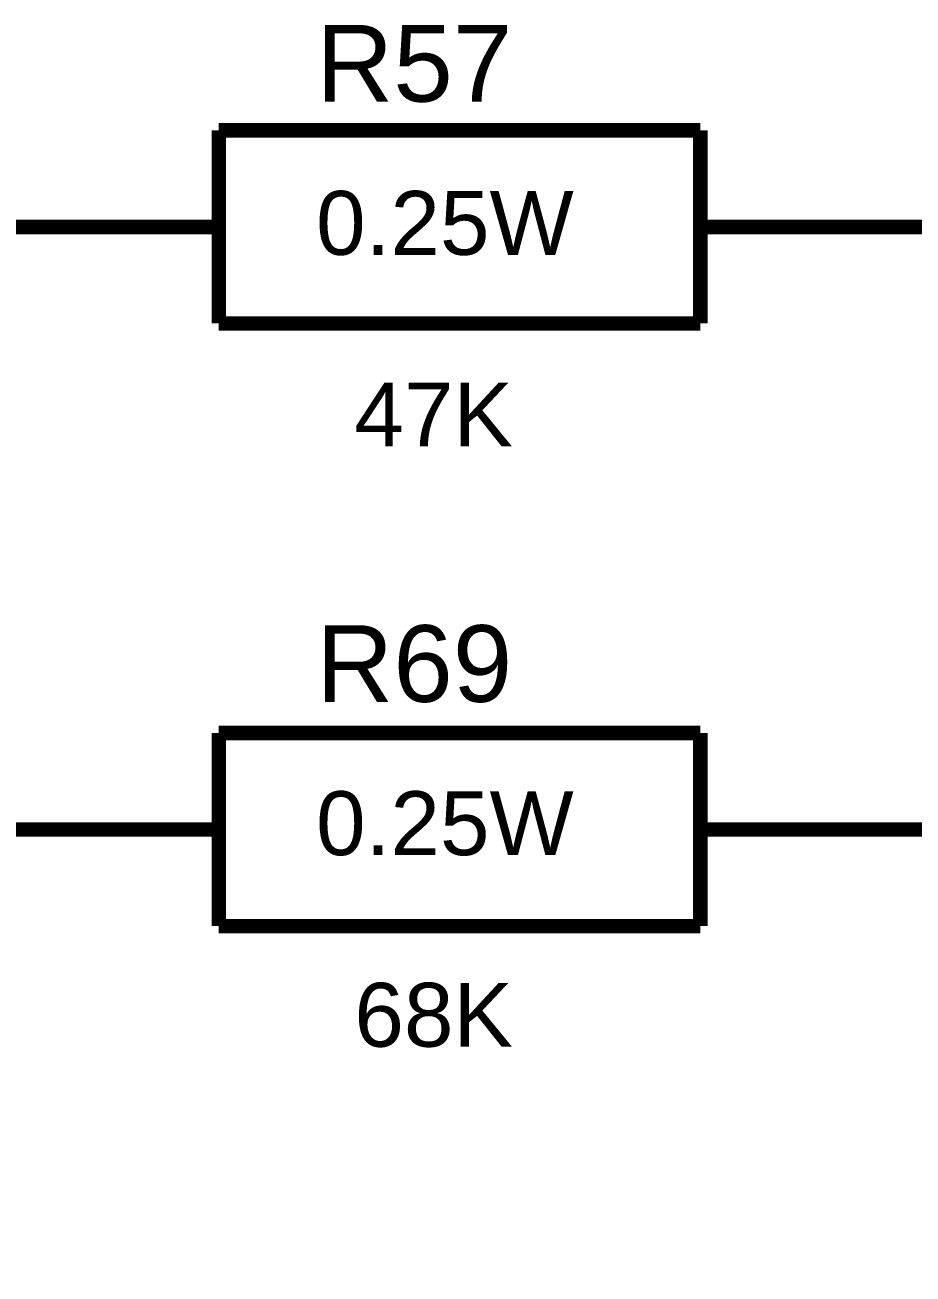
# Model space of a CAD drawing. Header units: millimetres. Extents: x -2024 to 917, y -725 to 13.
# Drawn here: x 760.41 to 778.85, y -358.01 to -332.1 of the extents above; entities that cross this region are included whole.
import ezdxf

# ---------------------------------------------------------------- set-up
doc = ezdxf.new("R2010")
doc.units = ezdxf.units.MM
doc.layers.add('Sheet', color=255, linetype='Continuous')
doc.styles.get("Standard").update_dxf_attribs({"font": 'arial.ttf'})

msp = doc.modelspace()

# ---------------------------------------------------------------- linework, layer by layer
at = {"layer": 'Sheet', "const_width": 0.3}
for points in [[(764.435, -334.289), (764.435, -338.296)], [(764.435, -334.289), (774.432, -334.289)], [(774.432, -334.289), (774.432, -338.296)], [(761.936, -336.293), (602.019, -336.293)], [(764.435, -336.293), (761.936, -336.293)], [(774.432, -336.293), (776.931, -336.293)], [(776.931, -336.293), (784.429, -336.293), (784.429, -348.795), (786.928, -348.795)], [(764.435, -338.296), (774.432, -338.296)], [(764.435, -346.791), (764.435, -350.798)], [(764.435, -346.791), (774.432, -346.791)], [(774.432, -346.791), (774.432, -350.798)], [(761.936, -348.795), (759.437, -348.795), (759.437, -361.297), (756.937, -361.297)], [(764.435, -348.795), (761.936, -348.795)], [(774.432, -348.795), (776.931, -348.795)], [(784.429, -348.795), (776.931, -348.795)], [(764.435, -350.798), (774.432, -350.798)]]:
    msp.add_lwpolyline(points, dxfattribs=at)

# ---------------------------------------------------------------- texts
at = {"layer": 'Sheet'}
for s, height, p in [('R57', 1.5897, (766.454, -333.693)), ('0.25W', 1.3247, (766.454, -336.872)), ('47K', 1.3247, (767.249, -340.846)), ('R69', 1.5897, (766.454, -346.145)), ('0.25W', 1.3247, (766.454, -349.325)), ('68K', 1.3247, (767.249, -353.299))]:
    msp.add_text(s, height=height, dxfattribs=at).set_placement(p)

doc.saveas('drawing.dxf')
